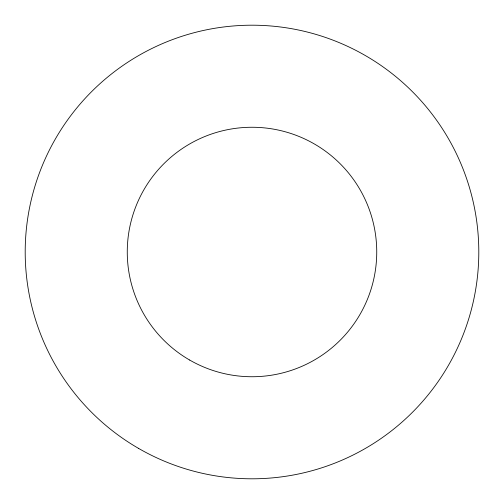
<?xml version="1.0" encoding="UTF-8"?>
<svg xmlns="http://www.w3.org/2000/svg" width="504" height="504" viewBox="0 0 504 504"><rect width="100%" height="100%" fill="white"/><g stroke="black" fill="none" stroke-linecap="round" stroke-linejoin="round"><path stroke-width="0.76" d="M138.6 448.415A226.8 226.8 0 0 0 478.8 252A226.8 226.8 0 0 0 138.6 55.585A226.8 226.8 0 0 0 138.6 448.415M189.63 360.026A124.74 124.74 0 0 0 376.74 252A124.74 124.74 0 0 0 189.63 143.974A124.74 124.74 0 0 0 189.63 360.026"/></g></svg>
